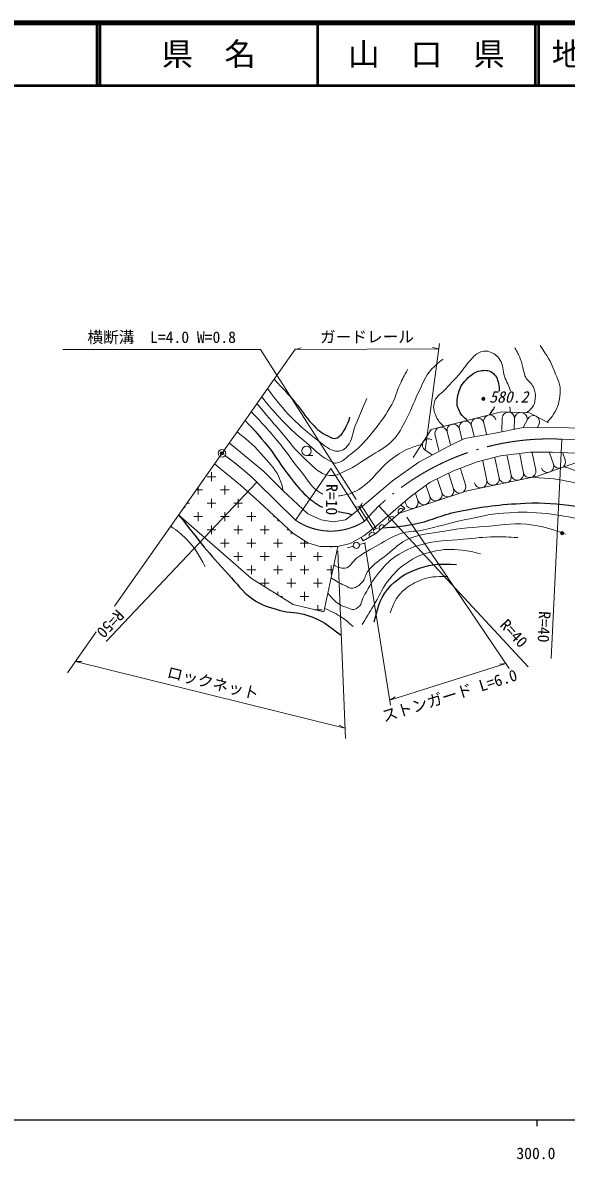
# Model space of a CAD drawing. Units: millimetres, scale not verified. Extents: x 40000 to 680000, y 20000 to 380000.
# Drawn here: x 285947 to 372694, y 198715 to 380000 of the extents above; entities that cross this region are included whole.
import ezdxf
from ezdxf.enums import TextEntityAlignment as Align

# ---------------------------------------------------------------- set-up
doc = ezdxf.new("R2010")
doc.units = ezdxf.units.MM
doc.header["$LTSCALE"] = 1000
doc.header["$PDMODE"] = 32
doc.header["$PDSIZE"] = 500
doc.linetypes.add('DASHED', pattern=[7.5, 6, -1.5])
doc.linetypes.add('LONG_DASHED_DOTTED', pattern=[15.25, 12, -1.5, 0.25, -1.5])
for name, color, linetype, lineweight in [('M-BGD', 7, 'Continuous', 13), ('M-BMK', 2, 'LONG_DASHED_DOTTED', 13), ('M-STR-HTXT', 7, 'Continuous', 13), ('M-TTL', 2, 'Continuous', 140), ('M-TTL-BAND', 7, 'Continuous', 25), ('M-TTL-LINE', 7, 'Continuous', 50)]:
    doc.layers.add(name, color=color, linetype=linetype, lineweight=lineweight)
doc.layers.add('M-OTRS', color=6, linetype='Continuous')
doc.layers.add('M-TTL-TXT', color=7, linetype='Continuous')
doc.styles.add('ＭＳ ゴシック', font='')
doc.styles.get('ＭＳ ゴシック').set_extended_font_data('MS Gothic')

msp = doc.modelspace()

# ---------------------------------------------------------------- linework, layer by layer
at = {"layer": 'M-BGD'}
for p, q in [((351128, 315112), (362350, 317943)), ((362350, 317943), (366798, 317791)), ((366798, 317791), (369882, 316174)), ((357571, 315706), (357993, 314033)), ((359510, 316195), (359969, 314377)), ((362457, 316939), (362385, 314826)), ((364456, 316870), (364400, 315235)), ((365526, 315365), (371902, 315436)), ((366536, 316800), (365832, 315457)), ((368307, 315870), (368103, 315482)), ((371902, 315436), (386002, 314869)), ((348246, 310664), (351128, 315112)), ((351753, 314239), (352381, 311748)), ((353692, 314728), (354201, 312712)), ((354047, 312531), (356456, 313665)), ((355632, 315217), (356045, 313579)), ((356456, 313665), (361345, 314515)), ((361345, 314515), (365526, 315365)), ((318913, 312986), (324360, 308492)), ((349159, 309909), (354047, 312531)), ((331237, 310950), (332237, 310950)), ((350173, 311799), (351225, 311117)), ((362212, 310912), (358493, 309983)), ((360002, 306995), (359357, 310096)), ((361960, 307402), (361299, 310581)), ((366931, 311498), (362212, 310912)), ((363918, 307809), (363267, 310943)), ((365876, 308216), (365258, 311190)), ((370512, 311498), (366931, 311498)), ((367834, 308623), (367257, 311400)), ((368102, 307657), (376629, 310634)), ((370635, 309601), (370006, 311403)), ((397134, 310430), (370512, 311498)), ((372523, 310260), (372147, 311339)), ((316077, 308299), (316077, 306885)), ((320712, 306263), (316562, 309647)), ((324360, 308492), (327478, 305375)), ((344978, 306934), (349159, 309909)), ((354704, 308536), (350985, 306711)), ((358493, 309983), (354704, 308536)), ((356622, 306292), (355787, 308842)), ((315370, 307592), (316784, 307592)), ((341436, 303958), (344978, 306934)), ((350985, 306711), (347920, 304507)), ((352820, 305048), (352128, 307162)), ((354721, 305670), (353941, 308051)), ((356880, 305324), (368102, 307657)), ((313622, 305471), (314663, 305471)), ((313956, 305945), (313956, 304764)), ((317491, 305471), (318906, 305471)), ((318199, 306178), (318199, 304764)), ((323743, 303542), (320712, 306263)), ((327478, 305375), (331445, 301690)), ((346056, 301781), (356880, 305324)), ((349019, 303803), (348654, 304917)), ((350920, 304425), (350358, 306142)), ((311835, 302931), (311835, 302642)), ((312129, 303349), (312542, 303349)), ((315370, 303349), (316784, 303349)), ((316077, 304056), (316077, 302642)), ((319613, 303349), (321027, 303349)), ((320320, 304056), (320320, 302642)), ((329081, 298583), (323743, 303542)), ((338602, 301549), (341436, 303958)), ((346267, 303095), (342616, 299926)), ((347920, 304507), (346267, 303095)), ((346925, 302529), (346267, 303095)), ((347118, 303181), (346985, 303587)), ((310834, 301510), (322469, 291351)), ((313249, 301228), (314663, 301228)), ((313956, 301935), (313956, 300521)), ((317491, 301228), (318906, 301228)), ((318199, 301935), (318199, 300521)), ((321734, 301228), (323148, 301228)), ((322441, 301935), (322441, 300521)), ((325977, 301228), (326234, 301228)), ((331445, 301690), (333571, 300699)), ((337468, 300699), (338602, 301549)), ((316077, 299814), (316077, 298400)), ((320320, 299814), (320320, 298400)), ((324563, 299814), (324563, 298400)), ((326684, 300810), (326684, 300521)), ((333571, 300699), (335484, 300415)), ((335484, 300415), (337468, 300699)), ((342616, 299926), (340412, 298135)), ((315370, 299107), (316784, 299107)), ((318199, 297692), (318199, 296278)), ((319613, 299107), (321027, 299107)), ((322441, 297692), (322441, 296278)), ((323855, 299107), (325270, 299107)), ((326684, 297692), (326684, 296278)), ((328098, 299107), (328517, 299107)), ((328805, 298839), (328805, 298400)), ((331423, 297033), (329081, 298583)), ((330926, 297362), (330926, 296278)), ((340412, 298135), (338208, 296930)), ((340257, 297362), (339959, 297887)), ((317491, 296985), (318906, 296985)), ((320320, 295571), (320320, 294157)), ((321734, 296985), (323148, 296985)), ((324563, 295571), (324563, 294157)), ((325977, 296985), (327391, 296985)), ((328805, 295571), (328805, 294157)), ((330219, 296985), (331581, 296985)), ((333352, 296448), (331423, 297033)), ((333048, 295571), (333048, 294157)), ((336210, 296448), (333352, 296448)), ((334006, 286047), (336210, 296448)), ((335169, 296448), (335169, 296278)), ((338208, 296930), (336210, 296448)), ((337759, 296235), (338724, 296497)), ((339689, 296759), (340654, 297022)), ((319613, 294864), (321027, 294864)), ((323855, 294864), (325270, 294864)), ((328098, 294864), (329512, 294864)), ((332341, 294864), (333755, 294864)), ((321734, 292743), (323148, 292743)), ((322441, 293450), (322441, 292036)), ((325977, 292743), (327391, 292743)), ((326684, 293450), (326684, 292036)), ((330219, 292743), (331634, 292743)), ((330926, 293450), (330926, 292036)), ((334462, 292743), (335425, 292743)), ((335169, 293450), (335169, 292036)), ((322469, 291351), (329116, 287183)), ((323855, 290621), (325270, 290621)), ((324563, 291328), (324563, 290038)), ((328098, 290621), (329512, 290621)), ((328805, 291328), (328805, 289914)), ((332341, 290621), (333755, 290621)), ((333048, 291328), (333048, 289914)), ((326684, 289207), (326684, 288708)), ((327015, 288500), (327391, 288500)), ((330219, 288500), (331634, 288500)), ((330926, 289207), (330926, 287793)), ((329116, 287183), (334006, 286047)), ((333048, 287086), (333048, 286270)), ((332578, 286379), (333755, 286379))]:
    msp.add_line(p, q, dxfattribs=at)
at = {"layer": 'M-BGD', "linetype": 'DASHED'}
for p, q in [((339586, 302793), (341995, 299078)), ((339962, 303063), (342377, 299337))]:
    msp.add_line(p, q, dxfattribs=at)
at = {"layer": 'M-BGD'}
msp.add_lwpolyline([(346925, 302529), (342295, 298542), (340257, 297362)], dxfattribs=at)
for centre, radius in [((359459, 320012), 100), ((359459, 320012), 80), ((359459, 320012), 60), ((359459, 320012), 40), ((359459, 320012), 20), ((359459, 320012), 20), ((331237, 311700), 750), ((372038, 298577), 100), ((372038, 298577), 80), ((372038, 298577), 60), ((372038, 298577), 40), ((372038, 298577), 20), ((372038, 298577), 20), ((339206, 296628), 500)]:
    msp.add_circle(centre, radius, dxfattribs=at)
for centre, radius, start, end in [((360480, 316440), 1000, 14.15763, 194.15763), ((363457, 316905), 1000, 358.04749, 178.04749), ((365456, 316836), 1000, 358.04749, 178.04749), ((367422, 316335), 1000, 332.31894, 152.31894), ((352723, 314483), 1000, 14.15763, 194.15763), ((354662, 314972), 1000, 14.15763, 194.15763), ((356601, 315461), 1000, 14.15763, 194.15763), ((358541, 315951), 1000, 14.15763, 194.15763), ((350716, 312638), 1000, 57.06777, 237.06777), ((371579, 309930), 1000, 199.24188, 19.24188), ((364897, 308012), 1000, 191.74368, 11.74368), ((366855, 308420), 1000, 191.74368, 11.74368), ((369691, 309271), 1000, 199.24188, 19.24188), ((359023, 306791), 1000, 191.74368, 11.74368), ((360981, 307198), 1000, 191.74368, 11.74368), ((362939, 307605), 1000, 191.74368, 11.74368), ((351870, 304737), 1000, 198.12629, 18.12629), ((353771, 305359), 1000, 198.12629, 18.12629), ((355671, 305981), 1000, 198.12629, 18.12629), ((339347, 303521), 767, 255.66689, 353.72342), ((348068, 303492), 1000, 198.12629, 18.12629), ((349969, 304114), 1000, 198.12629, 18.12629), ((344841, 300735), 500, 40.72858, 220.72858), ((346356, 302040), 500, 40.72858, 220.72858), ((342534, 298693), 663, 87.543, 162.01267), ((343325, 299430), 500, 40.72858, 220.72858), ((341741, 298222), 500, 30.06858, 210.06858)]:
    msp.add_arc(centre, radius, start, end, dxfattribs=at)
for points, knots in [([(364486, 328140), (364933, 327369), (365079, 327112), (365353, 326406), (365638, 325673), (365663, 325219), (365890, 324466), (366012, 324060), (366009, 323800), (366220, 323433), (366609, 322757), (367132, 322574), (367459, 321864), (367766, 321197), (367833, 320736), (367748, 320007), (367683, 319444), (367581, 319105), (367253, 318644), (366972, 318251), (366779, 318102), (366344, 317807)], [0, 0, 0, 0, 1, 1, 1, 2, 2, 2, 3, 3, 3, 4, 4, 4, 5, 5, 5, 6, 6, 6, 7, 7, 7, 7]), ([(369633, 316304), (370152, 316796), (370323, 317037), (370679, 317571), (371438, 318708), (371580, 319554), (371712, 320915), (371848, 322324), (371295, 323096), (370803, 324424), (370169, 326137), (369704, 326753), (368532, 328512)], [0, 0, 0, 0, 1, 1, 1, 2, 2, 2, 3, 3, 3, 4, 4, 4, 4]), ([(323327, 319256), (325075, 317155), (325533, 316608), (326982, 314940), (328614, 313061), (329378, 311853), (331233, 310193), (332514, 309046), (333214, 308020), (334917, 307784), (335675, 307679), (336128, 307905), (336830, 308209), (338651, 308997), (339557, 309683), (341223, 310760), (342693, 311710), (343691, 312052), (344907, 313310), (346076, 314519), (346452, 315442), (347246, 316924), (348163, 318638), (348414, 319727), (349300, 321458), (349938, 322705), (350151, 323520), (351072, 324576), (351754, 325359), (352101, 325657), (353056, 326347)], [0, 0, 0, 0, 1, 1, 1, 2, 2, 2, 3, 3, 3, 4, 4, 4, 5, 5, 5, 6, 6, 6, 7, 7, 7, 8, 8, 8, 9, 9, 9, 10, 10, 10, 10]), ([(353145, 315621), (352536, 316186), (352253, 316490), (351935, 317199), (351550, 318057), (351357, 318713), (351687, 319594), (352064, 320599), (352786, 320858), (353504, 321658), (354365, 322618), (354892, 323116), (355733, 324094), (356406, 324877), (356680, 325403), (357385, 326158), (357836, 326642), (358030, 327022), (358623, 327315), (359264, 327630), (359761, 327742), (360440, 327521), (361216, 327268), (361642, 326923), (362092, 326241), (362681, 325346), (362498, 324616), (362835, 323599), (363149, 322651), (363611, 322183), (363768, 321232)], [0, 0, 0, 0, 1, 1, 1, 2, 2, 2, 3, 3, 3, 4, 4, 4, 5, 5, 5, 6, 6, 6, 7, 7, 7, 8, 8, 8, 9, 9, 9, 10, 10, 10, 10]), ([(324085, 320333), (325233, 318885), (325596, 318480), (326627, 317349), (328421, 315382), (329561, 314401), (331587, 312673), (332926, 311530), (333600, 310713), (335201, 309980), (335487, 309849), (335670, 309710), (335980, 309768), (337030, 309965), (337466, 310541), (338318, 311185), (340005, 312459), (340747, 313436), (342073, 315082), (343272, 316570), (343913, 317447), (344837, 319120), (345472, 320272), (345553, 321047), (346112, 322238), (346574, 323224), (346750, 323558), (347387, 324718)], [0, 0, 0, 0, 1, 1, 1, 2, 2, 2, 3, 3, 3, 4, 4, 4, 5, 5, 5, 6, 6, 6, 7, 7, 7, 8, 8, 8, 9, 9, 9, 9]), ([(325013, 321651), (326700, 319400), (327228, 318676), (328895, 316995), (330442, 315434), (331410, 314658), (333146, 313310), (334031, 312623), (334496, 312120), (335555, 311752), (335999, 311597), (336310, 311612), (336759, 311752), (337214, 311893), (337449, 312093), (337751, 312460), (338620, 313516), (338514, 314452), (339027, 315719), (339715, 317421), (339959, 317963), (340869, 320041)], [0, 0, 0, 0, 1, 1, 1, 2, 2, 2, 3, 3, 3, 4, 4, 4, 5, 5, 5, 6, 6, 6, 7, 7, 7, 7]), ([(322423, 317972), (324721, 315501), (325384, 314824), (327123, 312673), (328415, 311076), (328996, 310069), (330312, 308492), (331583, 306969), (332036, 305661), (333820, 304824)], [0, 0, 0, 0, 1, 1, 1, 2, 2, 2, 3, 3, 3, 3]), ([(320167, 314767), (322236, 313058), (322970, 312517), (324431, 310760), (325535, 309431), (326383, 308767), (326982, 307146), (327231, 306472), (327344, 306175), (327478, 305375)], [0, 0, 0, 0, 1, 1, 1, 2, 2, 2, 3, 3, 3, 3]), ([(336317, 304513), (336502, 304537), (336696, 304565), (336901, 304595), (338167, 304782), (338888, 305083), (339948, 305800), (342039, 307215), (342618, 308730), (344624, 310264), (345729, 311108), (346381, 311586), (347671, 312106), (348403, 312401), (349060, 312588), (349590, 312739)], [0, 0, 0, 0, 1, 1, 1, 2, 2, 2, 3, 3, 3, 4, 4, 4, 5, 5, 5, 5]), ([(372368, 309147), (374837, 308348), (375497, 308135), (377523, 307557), (379541, 306982), (380709, 306794), (382721, 306196), (384700, 305608), (385749, 305089), (387734, 304525), (389765, 303948), (390908, 303602), (392995, 303287), (395184, 302957), (396028, 302959), (398651, 302941)], [0, 0, 0, 0, 1, 1, 1, 2, 2, 2, 3, 3, 3, 4, 4, 4, 5, 5, 5, 5]), ([(367369, 307505), (370268, 307300), (371227, 307262), (373624, 306691), (375676, 306202), (376762, 305696), (378760, 305020), (380339, 304486), (381168, 304008), (382783, 303597), (385591, 302881), (387233, 302804), (390086, 302297), (392673, 301837), (394165, 301778), (396708, 301121), (398174, 300742), (398694, 300602), (400424, 300022)], [0, 0, 0, 0, 1, 1, 1, 2, 2, 2, 3, 3, 3, 4, 4, 4, 5, 5, 5, 6, 6, 6, 6]), ([(335589, 293518), (336173, 293150), (336644, 292928), (337363, 292996), (338335, 293088), (338467, 294053), (339260, 294622), (340550, 295547), (341347, 295958), (342730, 296737), (344034, 297471), (344735, 297973), (346146, 298472), (347482, 298944), (348336, 298781), (349724, 299068), (352350, 299611), (353770, 300135), (356392, 300694), (358830, 301214), (360197, 301575), (362681, 301779), (365066, 301975), (366421, 301956), (368808, 301779), (371092, 301609), (372345, 301262), (374609, 300911), (376983, 300544), (378376, 300613), (380681, 299935), (382794, 299314), (383601, 298926), (385885, 297767)], [0, 0, 0, 0, 1, 1, 1, 2, 2, 2, 3, 3, 3, 4, 4, 4, 5, 5, 5, 6, 6, 6, 7, 7, 7, 8, 8, 8, 9, 9, 9, 10, 10, 10, 11, 11, 11, 11]), ([(309547, 299682), (310753, 298870), (311159, 298520), (312064, 297632), (313555, 296167), (313917, 295307), (315086, 293215)], [0, 0, 0, 0, 1, 1, 1, 2, 2, 2, 2]), ([(335155, 291467), (336097, 290868), (336387, 290651), (337254, 290285), (337773, 290067), (338053, 289718), (338610, 289797), (339279, 289892), (339585, 290252), (340074, 290719), (340683, 291301), (340561, 291971), (341104, 292616), (342090, 293788), (342874, 294227), (344086, 295164), (345435, 296208), (346051, 297071), (347630, 297716), (349311, 298403), (350374, 298435), (352164, 298743), (355169, 299259), (356876, 299434), (359916, 299664), (362832, 299885), (364513, 300356), (367398, 299881), (369462, 299542), (370328, 299288), (372549, 298417)], [0, 0, 0, 0, 1, 1, 1, 2, 2, 2, 3, 3, 3, 4, 4, 4, 5, 5, 5, 6, 6, 6, 7, 7, 7, 8, 8, 8, 9, 9, 9, 10, 10, 10, 10]), ([(334633, 289003), (335678, 287877), (336146, 287136), (337526, 286761), (338164, 286587), (338627, 286224), (339206, 286544), (340128, 287054), (340007, 287980), (340562, 288876), (341360, 290164), (341698, 290971), (342676, 292128), (343671, 293307), (344206, 294047), (345495, 294893), (346937, 295840), (347853, 296249), (349507, 296737), (352047, 297485), (353596, 297336), (356230, 297604), (358237, 297808), (359363, 297969), (361380, 297984), (362778, 297994), (363272, 297983), (364958, 297875)], [0, 0, 0, 0, 1, 1, 1, 2, 2, 2, 3, 3, 3, 4, 4, 4, 5, 5, 5, 6, 6, 6, 7, 7, 7, 8, 8, 8, 9, 9, 9, 9]), ([(340128, 283996), (341125, 285686), (341378, 286114), (342188, 287466), (343091, 288974), (343402, 289958), (344519, 291315), (345567, 292589), (346265, 293260), (347664, 294134), (349017, 294981), (349907, 295279), (351459, 295652), (353211, 296074), (354277, 296078), (356067, 295869), (357226, 295734), (357695, 295646), (358995, 295273)], [0, 0, 0, 0, 1, 1, 1, 2, 2, 2, 3, 3, 3, 4, 4, 4, 5, 5, 5, 6, 6, 6, 6]), ([(344573, 285894), (345205, 287458), (345456, 288246), (346579, 289309), (347471, 290153), (348114, 290492), (349236, 290990), (350881, 291720), (351795, 291644), (353790, 291695)], [0, 0, 0, 0, 1, 1, 1, 2, 2, 2, 3, 3, 3, 3]), ([(334121, 286588), (335424, 286003), (335877, 285830), (336875, 285135), (337616, 284618), (337888, 284393), (338664, 283671)], [0, 0, 0, 0, 1, 1, 1, 2, 2, 2, 2])]:
    msp.add_open_spline(points, degree=3, knots=knots, dxfattribs=at)
at = {"layer": 'M-BGD', "lineweight": 25}
for points, knots in [([(356922, 316574), (356299, 317049), (356004, 317359), (355651, 318025), (355121, 319024), (355192, 319823), (355485, 320915), (355782, 322021), (356217, 322611), (357054, 323392), (357677, 323974), (358114, 324321), (358954, 324466), (359691, 324593), (360245, 324654), (360853, 324218), (361505, 323750), (361706, 323225), (361885, 322443), (361988, 321993), (362017, 321604), (361991, 321232)], [0, 0, 0, 0, 1, 1, 1, 2, 2, 2, 3, 3, 3, 4, 4, 4, 5, 5, 5, 6, 6, 6, 7, 7, 7, 7]), ([(326057, 323134), (327685, 321421), (328141, 320950), (329391, 319475), (330510, 318152), (330951, 317251), (332154, 316003), (333003, 315122), (333517, 314590), (334634, 314090), (335174, 313848), (335598, 313531), (336122, 313806), (336887, 314209), (337118, 314752), (337539, 315507), (337859, 316081), (337961, 316347), (338176, 317066)], [0, 0, 0, 0, 1, 1, 1, 2, 2, 2, 3, 3, 3, 4, 4, 4, 5, 5, 5, 6, 6, 6, 6]), ([(321436, 316569), (323179, 314716), (323677, 314168), (324998, 312531), (326517, 310648), (327103, 309392), (328611, 307500), (329577, 306289), (330091, 305571), (331233, 304525), (332150, 303684), (332777, 303235), (333804, 302708)], [0, 0, 0, 0, 1, 1, 1, 2, 2, 2, 3, 3, 3, 4, 4, 4, 4]), ([(343292, 299414), (345496, 299553), (346186, 299648), (348019, 299956), (350995, 300457), (352497, 301464), (355458, 302048), (359587, 302863), (361948, 303153), (366151, 303366), (369300, 303525), (371080, 303278), (374210, 302901), (378435, 302392), (380792, 301530), (384785, 300628)], [0, 0, 0, 0, 1, 1, 1, 2, 2, 2, 3, 3, 3, 4, 4, 4, 5, 5, 5, 5]), ([(310834, 301510), (314471, 296918), (315429, 295555), (318728, 292052), (320210, 290478), (320860, 289380), (322602, 288100), (324056, 287032), (325137, 286840), (326864, 286318), (328603, 285793), (329712, 286038), (331436, 285466), (333742, 284701), (334599, 283937), (336783, 282289)], [0, 0, 0, 0, 1, 1, 1, 2, 2, 2, 3, 3, 3, 4, 4, 4, 5, 5, 5, 5]), ([(336299, 302013), (336637, 301973), (336994, 301925), (337397, 301832), (337868, 301723), (338018, 301689), (338602, 301549)], [0, 0, 0, 0, 1, 1, 1, 2, 2, 2, 2]), ([(342052, 284458), (342726, 287023), (343002, 288490), (344764, 290270), (346207, 291727), (347330, 292286), (349259, 292982), (351434, 293767), (352603, 293682), (355148, 293602)], [0, 0, 0, 0, 1, 1, 1, 2, 2, 2, 3, 3, 3, 3])]:
    msp.add_open_spline(points, degree=3, knots=knots, dxfattribs=at)
msp.add_open_spline([(361212, 318732), (361015, 318316), (360805, 317990), (360417, 317455)], degree=3, dxfattribs=at)
at = {"layer": 'M-BGD'}
msp.add_open_spline([(363706, 318732), (363710, 318495), (363719, 318290), (363740, 317895)], degree=3, dxfattribs=at)
for p in [(359459, 320012), (372038, 298577)]:
    msp.add_point(p, dxfattribs=at)
at = {"layer": 'M-BMK'}
for p, q in [((371959, 313572), (399802, 312177)), ((323326, 306740), (329497, 300643)), ((340517, 300496), (342794, 302920))]:
    msp.add_line(p, q, dxfattribs=at)
at = {"layer": 'M-BMK', "linetype": 'Continuous'}
msp.add_circle((317736, 311314), 600, dxfattribs=at)
at = {"layer": 'M-BMK'}
for centre, radius, start, end in [((370024, 273619), 40000, 87.22647, 132.90189), ((288953, 270429), 50000, 46.57147, 54.1678), ((335118, 308913), 10000, 235.79831, 302.6739)]:
    msp.add_arc(centre, radius, start, end, dxfattribs=at)
at = {"layer": 'M-OTRS'}
msp.add_point((317736, 311314), dxfattribs=at)
at = {"layer": 'M-STR-HTXT'}
for p, q in [((329411, 327899), (330410, 328152)), ((350173, 311799), (352480, 328827)), ((352364, 327970), (351363, 328217)), ((323904, 327875), (292347, 327875)), ((300585, 286951), (329487, 328007)), ((339169, 303950), (323904, 327875)), ((329411, 327899), (352364, 327970)), ((371959, 313572), (370266, 278613)), ((329497, 300643), (335118, 308913)), ((340517, 300496), (335118, 308913)), ((323326, 306740), (299265, 281322)), ((342794, 302920), (366620, 277282)), ((347250, 301153), (363558, 277016)), ((336250, 295772), (337441, 265843)), ((340531, 296913), (344640, 271145)), ((293092, 276307), (297677, 282821)), ((294345, 278087), (295376, 278090)), ((294345, 278087), (337376, 267484)), ((344513, 271942), (363050, 277768)), ((363050, 277768), (362022, 277707)), ((344513, 271942), (345392, 272480)), ((337376, 267484), (336464, 267966))]:
    msp.add_line(p, q, dxfattribs=at)
at = {"layer": 'M-TTL'}
msp.add_line((680000, 380000), (40000, 380000), dxfattribs=at)
at = {"layer": 'M-TTL-BAND'}
for p, q in [((40000, 205000), (579000, 205000)), ((368000, 205000), (368000, 204000))]:
    msp.add_line(p, q, dxfattribs=at)
at = {"layer": 'M-TTL-LINE'}
for p, q in [((297750, 380000), (297750, 370000)), ((298250, 380000), (298250, 370000)), ((333000, 380000), (333000, 370000)), ((367750, 380000), (367750, 370000)), ((368250, 380000), (368250, 370000)), ((40000, 370000), (680000, 370000))]:
    msp.add_line(p, q, dxfattribs=at)

# ---------------------------------------------------------------- texts
at = {"layer": 'M-BGD', "style": 'ＭＳ ゴシック', "oblique": 15}
msp.add_text('580.2', height=1833, dxfattribs=at).set_placement((366631, 321232), align=Align.TOP_RIGHT)
at = {"layer": 'M-STR-HTXT', "style": 'ＭＳ ゴシック'}
msp.add_text('横断溝\u3000L=4.0 W=0.8', height=1833, dxfattribs=at).set_placement((308125, 328375), align=Align.BOTTOM_CENTER)
for s, rotation, p in [('ガードレール', 0.177, (340886, 328434)), ('ロックネット', 346.158, (315980, 273271)), ('ストンガード L=6.0', 17.448, (354491, 271276))]:
    msp.add_text(s, height=1833, rotation=rotation, dxfattribs=at).set_placement(p, align=Align.BOTTOM_CENTER)
for s, rotation, p in [('R=10', 269.577, (333795, 301451)), ('R=40', 312.559, (364943, 279779))]:
    msp.add_text(s, height=1833, rotation=rotation, dxfattribs=at).set_placement(p, align=Align.BOTTOM_RIGHT)
for s, rotation, p in [('R=50', 226.659, (298902, 281665)), ('R=40', 267.018, (369939, 281101))]:
    msp.add_text(s, height=1833, rotation=rotation, dxfattribs=at).set_placement(p, align=Align.TOP_RIGHT)
at = {"layer": 'M-TTL-BAND', "style": 'ＭＳ ゴシック'}
msp.add_text('300.0', height=1833, dxfattribs=at).set_placement((367844, 198195), align=Align.BOTTOM_CENTER)
at = {"layer": 'M-TTL-TXT', "style": 'ＭＳ ゴシック'}
for s, p in [('県\u3000名', (315625, 375000)), ('山\u3000口\u3000県', (350375, 375000))]:
    msp.add_text(s, height=3666, dxfattribs=at).set_placement(p, align=Align.MIDDLE_CENTER)
msp.add_text('地 名', height=3666, dxfattribs=at).set_placement((370380, 375000), align=Align.MIDDLE_LEFT)

doc.saveas('drawing.dxf')
